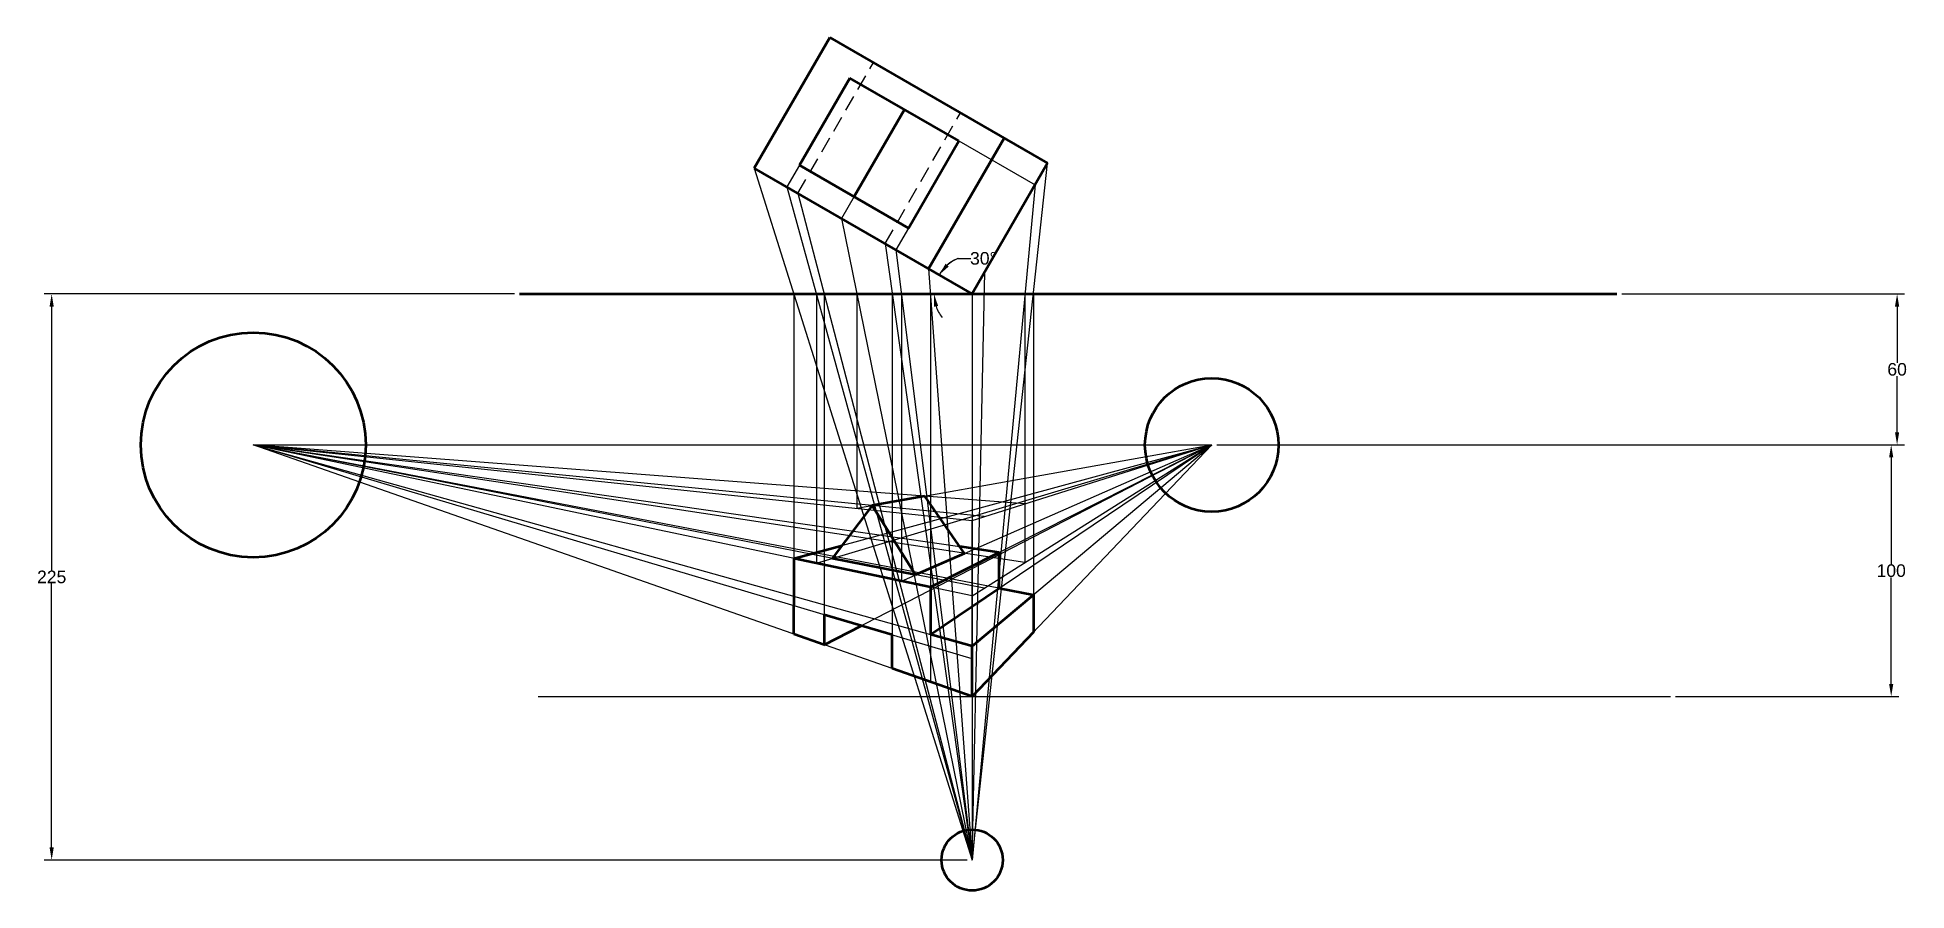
# Model space of a CAD drawing. Header units: millimetres. Extents: x 945 to 1688, y 98 to 438.
import ezdxf

# ---------------------------------------------------------------- set-up
doc = ezdxf.new("R2010")
doc.units = ezdxf.units.MM
doc.linetypes.add('HIDDEN', pattern=[9.525, 6.35, -3.175])
for name, color, linetype in [('DIM', 12, 'Continuous'), ('HIDDEN', 101, 'HIDDEN'), ('PROJECTIN', 50, 'Continuous')]:
    doc.layers.add(name, color=color, linetype=linetype)
doc.layers.add('OBJECT', color=250, linetype='Continuous', lineweight=50)
doc.styles.get("Standard").update_dxf_attribs({"font": 'arial.ttf'})
doc.dimstyles.new('kunal', dxfattribs={"dimtxt": 5, "dimasz": 5, "dimexe": 3, "dimexo": 2, "dimgap": 0.09, "dimtad": 0, "dimtih": 1, "dimtoh": 1, "dimdec": 0, "dimzin": 0, "dimdsep": 46, "dimtxsty": 'Standard', "dimcen": 0.09, "dimadec": 0, "dimazin": 0, "dimtfac": 1, "dimtdec": 0, "dimtofl": 0, "dimtmove": 0, "dimatfit": 3, "dimfxl": 1, "dimtolj": 1, "dimtzin": 0, "dimarcsym": 0})

# ---------------------------------------------------------------- blocks, each defined once
blk = doc.blocks.new('*D5')
at = {"layer": 'Defpoints', "color": 0, "transparency": 16777216}
for p in [(1412.08, 275.58), (1594.46, 175.58), (1682.17, 175.58)]:
    blk.add_point(p, dxfattribs=at)
at = {"layer": 'DIM', "color": 0, "lineweight": -2, "transparency": 16777216}
for p, q in [((1414.08, 275.58), (1685.17, 275.58)), ((1682.17, 270.58), (1682.17, 228.22)), ((1682.17, 180.58), (1682.17, 222.93)), ((1596.46, 175.58), (1685.17, 175.58))]:
    blk.add_line(p, q, dxfattribs=at)
at = {"layer": 'DIM', "color": 0, "transparency": 16777216}
for points in [[(1681.34, 270.58), (1683.01, 270.58), (1682.17, 275.58)], [(1681.34, 180.58), (1683.01, 180.58), (1682.17, 175.58)]]:
    blk.add_solid(points, dxfattribs=at)
at = {"layer": 'DIM', "color": 0, "transparency": 16777216, "insert": (1682.17, 225.58), "char_height": 5, "attachment_point": 5}
blk.add_mtext('\\A1;100', dxfattribs=at)
blk = doc.blocks.new('*D6')
at = {"layer": 'Defpoints', "color": 0, "transparency": 16777216}
for p in [(1573.09, 335.58), (1684.52, 335.58), (1412.08, 275.58)]:
    blk.add_point(p, dxfattribs=at)
at = {"layer": 'DIM', "color": 0, "lineweight": -2, "transparency": 16777216}
for p, q in [((1575.09, 335.58), (1687.52, 335.58)), ((1684.52, 330.58), (1684.52, 308.22)), ((1684.52, 280.58), (1684.52, 302.93)), ((1414.08, 275.58), (1687.52, 275.58))]:
    blk.add_line(p, q, dxfattribs=at)
at = {"layer": 'DIM', "color": 0, "transparency": 16777216}
for points in [[(1683.68, 330.58), (1685.35, 330.58), (1684.52, 335.58)], [(1683.68, 280.58), (1685.35, 280.58), (1684.52, 275.58)]]:
    blk.add_solid(points, dxfattribs=at)
at = {"layer": 'DIM', "color": 0, "transparency": 16777216, "insert": (1684.52, 305.58), "char_height": 5, "attachment_point": 5}
blk.add_mtext('\\A1;60', dxfattribs=at)
blk = doc.blocks.new('*D7')
at = {"layer": 'Defpoints', "color": 0, "transparency": 16777216}
for p in [(950.89, 335.58), (1136.84, 335.58), (1316.82, 110.58)]:
    blk.add_point(p, dxfattribs=at)
at = {"layer": 'DIM', "color": 0, "lineweight": -2, "transparency": 16777216}
for p, q in [((1134.84, 335.58), (947.89, 335.58)), ((950.89, 330.58), (950.89, 225.72)), ((950.89, 115.58), (950.89, 220.43)), ((1314.82, 110.58), (947.89, 110.58))]:
    blk.add_line(p, q, dxfattribs=at)
at = {"layer": 'DIM', "color": 0, "transparency": 16777216}
for points in [[(950.06, 330.58), (951.73, 330.58), (950.89, 335.58)], [(950.06, 115.58), (951.73, 115.58), (950.89, 110.58)]]:
    blk.add_solid(points, dxfattribs=at)
at = {"layer": 'DIM', "color": 0, "transparency": 16777216, "insert": (950.89, 223.08), "char_height": 5, "attachment_point": 5}
blk.add_mtext('\\A1;225', dxfattribs=at)
blk = doc.blocks.new('*D8')
at = {"layer": 'Defpoints', "color": 0, "transparency": 16777216}
for p in [(1230.22, 385.58), (1136.84, 335.58), (1301.88, 338.21), (1316.82, 335.58), (1573.09, 335.58)]:
    blk.add_point(p, dxfattribs=at)
at = {"layer": 'DIM', "color": 0, "lineweight": -2, "transparency": 16777216}
blk.add_line((1311.26, 349.69), (1316.26, 349.69), dxfattribs=at)
for start, end in [(111.50553, 150), (112.0523, 131.02615), (198.97385, 217.9477)]:
    blk.add_arc((1316.82, 335.58), 15.17, start, end, dxfattribs=at)
at = {"layer": 'DIM', "color": 0, "transparency": 16777216}
for points in [[(1307.51, 346.49), (1306.22, 347.55), (1303.69, 343.16)], [(1301.66, 330.51), (1303.3, 330.78), (1301.65, 335.58)]]:
    blk.add_solid(points, dxfattribs=at)
at = {"layer": 'DIM', "color": 0, "transparency": 16777216, "insert": (1321.25, 349.69), "char_height": 5, "attachment_point": 5}
blk.add_mtext('\\A1;30°', dxfattribs=at)

msp = doc.modelspace()

# ---------------------------------------------------------------- linework, layer by layer
at = {"layer": 'DIM'}
msp.add_line((1316.82, 175.58), (1316.82, 245.58), dxfattribs=at)
at = {"layer": 'HIDDEN'}
for p, q in [((1247.54, 375.58), (1277.54, 427.54)), ((1282.18, 355.58), (1312.18, 407.54))]:
    msp.add_line(p, q, dxfattribs=at)
at = {"layer": 'OBJECT'}
for p, q in [((1230.22, 385.58), (1260.22, 437.54)), ((1260.22, 437.54), (1346.82, 387.54)), ((1268.21, 421.38), (1248.21, 386.74)), ((1311.51, 396.38), (1268.21, 421.38)), ((1289.86, 408.88), (1269.86, 374.24)), ((1291.51, 361.74), (1311.51, 396.38)), ((1329.5, 397.54), (1299.5, 345.58)), ((1248.21, 386.74), (1291.51, 361.74)), ((1346.82, 387.54), (1316.82, 335.58)), ((1316.82, 335.58), (1230.22, 385.58)), ((1136.84, 335.58), (1573.09, 335.58)), ((1298, 255.21), (1277.01, 251.47)), ((1313.72, 232.45), (1298, 255.21)), ((1277.01, 251.47), (1261.2, 230.46)), ((1277.01, 251.47), (1294.35, 223.96)), ((1245.96, 230.45), (1265.11, 235.65)), ((1245.96, 230.45), (1245.96, 211.65)), ((1300.24, 219.06), (1245.96, 230.45)), ((1294.35, 223.96), (1261.2, 230.46)), ((1313.72, 232.45), (1294.35, 223.96)), ((1327.6, 232.88), (1300.24, 219.06)), ((1327.6, 232.88), (1311.86, 235.15)), ((1327.6, 218.65), (1327.6, 232.88)), ((1300.24, 219.06), (1300.24, 200.22)), ((1300.24, 200.22), (1327.6, 218.65)), ((1316.82, 195.58), (1341.19, 216.04)), ((1327.6, 218.65), (1341.19, 216.04)), ((1341.19, 216.04), (1341.19, 201.16)), ((1245.96, 200.37), (1245.96, 211.65)), ((1285.01, 200.04), (1258, 208.07)), ((1258, 208.07), (1258, 196.16)), ((1258, 196.16), (1272.65, 203.71)), ((1341.19, 201.16), (1316.82, 175.58)), ((1258, 196.16), (1245.96, 200.37)), ((1285.01, 186.71), (1285.01, 200.04)), ((1316.82, 195.58), (1300.24, 200.22)), ((1316.82, 175.58), (1316.82, 195.58)), ((1316.82, 175.58), (1285.01, 186.71))]:
    msp.add_line(p, q, dxfattribs=at)
for centre, radius in [((1031.03, 275.58), 44.7), ((1412.08, 275.58), 26.55), ((1316.82, 110.58), 12.14)]:
    msp.add_circle(centre, radius, dxfattribs=at)
at = {"layer": 'PROJECTIN'}
for p, q in [((1311.51, 396.38), (1341.82, 378.88)), ((1248.21, 386.74), (1243.21, 378.08)), ((1316.82, 110.58), (1346.82, 387.54)), ((1230.22, 385.58), (1316.82, 110.58)), ((1243.21, 378.08), (1316.82, 110.58)), ((1247.54, 375.58), (1316.82, 110.58)), ((1269.86, 374.24), (1264.86, 365.58)), ((1341.82, 378.88), (1316.82, 110.58)), ((1264.86, 365.58), (1316.82, 110.58)), ((1291.51, 361.74), (1286.51, 353.08)), ((1282.18, 355.58), (1316.82, 110.58)), ((1286.51, 353.08), (1316.82, 110.58)), ((1299.5, 345.58), (1316.82, 110.58)), ((1316.82, 110.58), (1321.82, 344.24)), ((1245.96, 335.58), (1245.96, 200.37)), ((1254.9, 335.58), (1254.9, 228.57)), ((1258, 335.58), (1258, 196.16)), ((1270.97, 335.58), (1270.97, 250.39)), ((1285.01, 335.58), (1285.01, 186.71)), ((1288.7, 335.58), (1288.7, 221.48)), ((1300.24, 335.58), (1300.24, 181.38)), ((1316.82, 335.58), (1316.82, 110.58)), ((1337.79, 335.58), (1337.79, 228.78)), ((1341.19, 335.58), (1341.19, 201.16)), ((1031.03, 275.58), (1412.08, 275.58)), ((1031.03, 275.58), (1316.82, 245.58)), ((1316.82, 175.58), (1031.03, 275.58)), ((1031.03, 275.58), (1316.82, 195.58)), ((1316.82, 215.58), (1031.03, 275.58)), ((1341.19, 216.04), (1031.03, 275.58)), ((1316.82, 190.58), (1031.03, 275.58)), ((1327.6, 232.88), (1031.03, 275.58)), ((1321.64, 218.61), (1031.03, 275.58)), ((1337.79, 228.78), (1031.03, 275.58)), ((1321.64, 247.09), (1031.03, 275.58)), ((1337.79, 252.18), (1031.03, 275.58)), ((1245.96, 230.45), (1412.08, 275.58)), ((1254.9, 228.57), (1412.08, 275.58)), ((1258, 196.16), (1412.08, 275.58)), ((1270.97, 250.39), (1412.08, 275.58)), ((1288.7, 221.48), (1412.08, 275.58)), ((1300.24, 200.22), (1412.08, 275.58)), ((1300.24, 219.06), (1412.08, 275.58)), ((1316.82, 245.58), (1412.08, 275.58)), ((1412.08, 275.58), (1316.82, 175.58)), ((1316.82, 195.58), (1412.08, 275.58)), ((1316.82, 215.58), (1412.08, 275.58)), ((1144.29, 175.58), (1594.46, 175.58))]:
    msp.add_line(p, q, dxfattribs=at)

# ---------------------------------------------------------------- dimensions: what is measured, and where the dimension line sits
at = {"layer": 'DIM'}
dim = msp.add_angular_dim_2l(base=(1301.88, 338.21), line1=((1136.84, 335.58), (1573.09, 335.58)), line2=((1316.82, 335.58), (1230.22, 385.58)), dimstyle='kunal', dxfattribs=at)
dim.commit()
dim.dimension.update_dxf_attribs({"geometry": '*D8', "text_midpoint": (1321.25, 349.69)})
for base, p1, p2, picture, middle in [((950.89, 335.58), (1316.82, 110.58), (1136.84, 335.58), '*D7', (950.89, 223.08)), ((1684.52, 335.58), (1412.08, 275.58), (1573.09, 335.58), '*D6', (1684.52, 305.58)), ((1682.17, 175.58), (1412.08, 275.58), (1594.46, 175.58), '*D5', (1682.17, 225.58))]:
    dim = msp.add_linear_dim(base=base, p1=p1, p2=p2, angle=90, dimstyle='kunal', dxfattribs=at)
    dim.commit()
    dim.dimension.update_dxf_attribs({"geometry": picture, "text_midpoint": middle})

doc.saveas('drawing.dxf')
